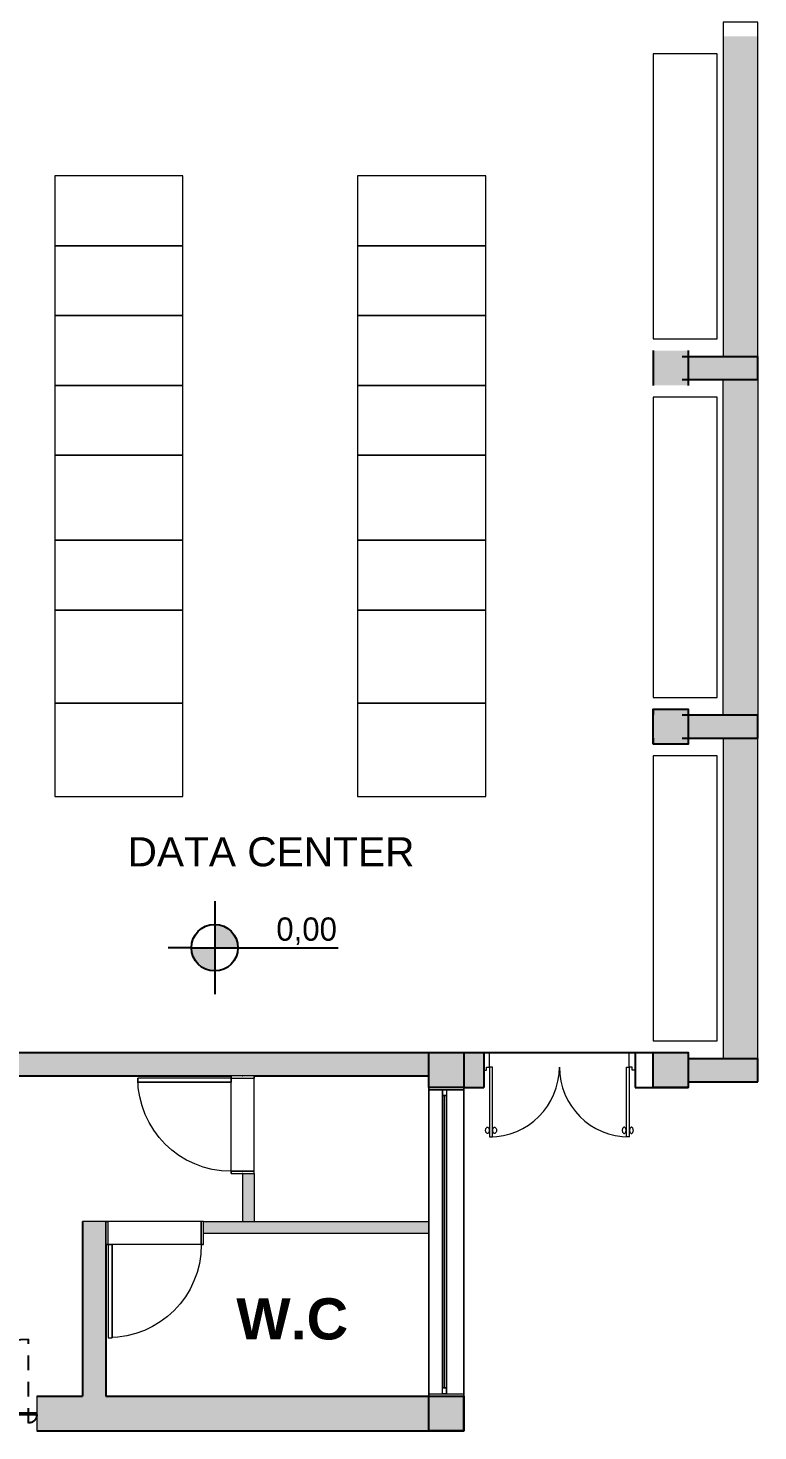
# Model space of a CAD drawing. Header units: metres. Extents: x 512 to 829, y -209 to 245.
# Drawn here: x 731.29 to 737.56, y -46.53 to -34.48 of the extents above; entities that cross this region are included whole.
import ezdxf
from ezdxf.enums import TextEntityAlignment as Align

# ---------------------------------------------------------------- set-up
doc = ezdxf.new("R2010")
doc.units = ezdxf.units.M
doc.header["$LTSCALE"] = 0.508
doc.set_wipeout_variables(frame=1)
doc.header["$PDSIZE"] = -2
doc.linetypes.add('HIDDEN', pattern=[0.375, 0.25, -0.125])
doc.layers.get('0').update_dxf_attribs({"lineweight": 15})
for name, color, linetype in [('AR-TEXTOS', 2, 'Continuous'), ('CI-NIVEIS', 160, 'Continuous'), ('MB-ARQ-MOBILIÁRIO 02', 2, 'Continuous'), ('MB-ARQ-PORTA-PROJEÇÃO ABERTURA', 1, 'HIDDEN'), ('MB-ARQ-PORTA-VIDRO', 142, 'Continuous')]:
    doc.layers.add(name, color=color, linetype=linetype)
for name, color, linetype, lineweight in [('ARQ-CONSTRUIR', 160, 'HIDDEN', 15), ('ARQ-HATCH', 7, 'Continuous', 15), ('None', 7, 'Continuous', 5), ('NãoImprimir', 7, 'Continuous', 5), ('Peitoris', 2, 'Continuous', 5), ('Telhado-Princ', 7, 'Continuous', 5)]:
    doc.layers.add(name, color=color, linetype=linetype, lineweight=lineweight)
doc.styles.add('Arial (bold)', font='arialbd.ttf')
doc.styles.add('R80 - 1_100', font='arial.ttf', dxfattribs={"height": 0.25})

# ---------------------------------------------------------------- blocks, each defined once
blk = doc.blocks.new('nível em planta')
h = blk.add_hatch(color=256)
h.paths.add_polyline_path([(0, 0.2), (0, 0), (0.2, 0, 0.414214)])
h.paths.add_polyline_path([(0, 0), (-0.2, 0, 0.414214), (0, -0.2)])
for p, q in [((0, 0.4), (0, -0.4)), ((-0.2, 0), (-0.4, 0)), ((-0.2, 0), (1.061, 0))]:
    blk.add_line(p, q)
blk.add_circle((0, 0), 0.2)
at = {"color": 2}
blk.add_attdef('Nível', text='', height=0.2, dxfattribs=at).set_placement((1.04, 0), align=Align.BOTTOM_RIGHT)
blk = doc.blocks.new('Grupo-2942')
at = {"color": 7, "linetype": 'Continuous', "lineweight": 5}
for points in [[(-1.325, 0.15), (-1.30595, 0.15), (-1.30595, -0.15), (-1.325, -0.15)], [(1.30595, 0.15), (1.325, 0.15), (1.325, -0.15), (1.30595, -0.15)]]:
    blk.add_wipeout(points, dxfattribs=at).dxf.layer = 'None'
at = {"layer": 'None', "color": 7, "linetype": 'Continuous', "lineweight": 5}
for points in [[(-1.325, 0.15), (-1.30595, 0.15), (-1.30595, -0.15), (-1.325, -0.15)], [(1.30595, 0.15), (1.325, 0.15), (1.325, -0.15), (1.30595, -0.15)]]:
    blk.add_lwpolyline(points, close=True, dxfattribs=at)
blk = doc.blocks.new('Grupo-2943')
at = {"layer": 'None', "color": 7}
blk.add_blockref('Grupo-2942', (0, 0), dxfattribs=at)
at = {"layer": 'None', "color": 7, "linetype": 'Continuous', "lineweight": 5}
for p, q in [((-1.325, 0.15), (-1.30595, 0.15)), ((-1.30595, 0.15), (-1.30595, -0.15)), ((1.325, 0.15), (1.30595, 0.15)), ((1.30595, 0.15), (1.30595, -0.15)), ((-1.325, -0.15), (-1.30595, -0.15)), ((1.325, -0.15), (1.30595, -0.15))]:
    blk.add_line(p, q, dxfattribs=at)
blk = doc.blocks.new('Grupo-2944')
at = {"layer": 'None', "color": 7, "linetype": 'Continuous', "lineweight": 5}
for p, q in [((-1.30595, 0.034925), (-1.30595, 0)), ((1.30595, 0.034925), (1.30595, 0))]:
    blk.add_line(p, q, dxfattribs=at)
blk = doc.blocks.new('Grupo-2945')
at = {"color": 7, "linetype": 'Continuous', "lineweight": 5}
for points in [[(-1.30595, 0.034925), (-1.25515, 0.034925), (-1.25515, 0), (-1.30595, 0)], [(1.25515, 0.034925), (1.30595, 0.034925), (1.30595, 0), (1.25515, 0)]]:
    blk.add_wipeout(points, dxfattribs=at).dxf.layer = 'None'
at = {"layer": 'None', "color": 7, "linetype": 'Continuous', "lineweight": 5}
for points in [[(-1.30595, 0.034925), (-1.25515, 0.034925), (-1.25515, 0), (-1.30595, 0)], [(1.25515, 0.034925), (1.30595, 0.034925), (1.30595, 0), (1.25515, 0)]]:
    blk.add_lwpolyline(points, close=True, dxfattribs=at)
blk = doc.blocks.new('Grupo-2946')
at = {"layer": 'None', "color": 7}
blk.add_blockref('Grupo-2944', (0, 0), dxfattribs=at)
at = {"color": 7, "linetype": 'Continuous', "lineweight": 5}
blk.add_wipeout([(-1.25515, 0.034925), (1.25515, 0.034925), (1.25515, 0), (-1.25515, 0)], dxfattribs=at).dxf.layer = 'None'
at = {"layer": 'None', "color": 7, "linetype": 'Continuous', "lineweight": 5}
blk.add_lwpolyline([(-1.25515, 0.034925), (1.25515, 0.034925), (1.25515, 0), (-1.25515, 0)], close=True, dxfattribs=at)
at = {"layer": 'None', "color": 7}
blk.add_blockref('Grupo-2945', (0, 0), dxfattribs=at)
at = {"layer": 'None', "color": 7, "linetype": 'Continuous', "lineweight": 5}
for p, q in [((-1.30595, 0.034925), (-1.25515, 0.034925)), ((-1.30595, 0), (-1.25515, 0)), ((-1.25515, 0.034925), (-1.25515, 0)), ((1.30595, 0.034925), (1.25515, 0.034925)), ((1.25515, 0.034925), (1.25515, 0)), ((1.30595, 0), (1.25515, 0))]:
    blk.add_line(p, q, dxfattribs=at)
blk = doc.blocks.new('Grupo-2947')
at = {"color": 7, "linetype": 'Continuous', "lineweight": 9}
blk.add_wipeout([(-1.255, 0.018), (1.255, 0.018), (1.255, 0.017), (-1.255, 0.017)], dxfattribs=at).dxf.layer = 'None'
blk = doc.blocks.new('Grupo-2948')
at = {"layer": 'None', "color": 7}
blk.add_blockref('Grupo-2947', (0, 0), dxfattribs=at)
at = {"layer": 'None', "color": 7, "linetype": 'Continuous', "lineweight": 25}
for p, q in [((-1.255, 0.018), (1.255, 0.018)), ((-1.255, 0.017), (1.255, 0.017))]:
    blk.add_line(p, q, dxfattribs=at)
blk = doc.blocks.new('Grupo-2949')
at = {"layer": 'None', "color": 7, "linetype": 'Continuous', "lineweight": 20}
for p, q in [((1.325, 0.15), (-1.325, 0.15)), ((1.325, -0.15), (-1.325, -0.15))]:
    blk.add_line(p, q, dxfattribs=at)
blk = doc.blocks.new('Window (2D)-255')
at = {"color": 7, "linetype": 'Continuous', "lineweight": 5}
blk.add_wipeout([(-1.325, 0.15), (1.325, 0.15), (1.325, -0.15), (-1.325, -0.15)], dxfattribs=at).dxf.layer = 'None'
at = {"layer": 'None', "color": 7}
blk.add_blockref('Grupo-2943', (0, 0), dxfattribs=at)
at = {"layer": 'None', "color": 7, "linetype": 'Continuous', "lineweight": 5}
for p, q in [((-1.325, 0.15), (1.325, 0.15)), ((-1.325, -0.15), (1.325, -0.15))]:
    blk.add_line(p, q, dxfattribs=at)
at = {"layer": 'NãoImprimir', "linetype": 'Continuous'}
for p in [(-1.325, 0), (1.325, 0)]:
    blk.add_point(p, dxfattribs=at)
at = {"layer": 'Peitoris'}
blk.add_blockref('Grupo-2946', (0, 0), dxfattribs=at)
blk.add_blockref('Grupo-2948', (0, 0), dxfattribs=at)
at = {"layer": 'Telhado-Princ'}
blk.add_blockref('Grupo-2949', (0, 0), dxfattribs=at)
blk = doc.blocks.new('Grupo-2955')
at = {"layer": 'None', "linetype": 'Continuous', "lineweight": 0}
for points in [[(5.68, 53.072), (5.68, 53.372), (5.98, 53.372), (5.98, 53.072)], [(10.35, 53.072), (10.35, 53.372), (10.65, 53.372), (10.65, 53.072)], [(13.2, 53.072), (13.2, 53.372), (13.5, 53.372), (13.5, 53.072)], [(18.65, 53.072), (18.65, 53.372), (18.95, 53.372), (18.95, 53.072)]]:
    blk.add_hatch(color=255, dxfattribs=at).paths.add_polyline_path(points)
at = {"layer": 'None', "color": 7, "linetype": 'Continuous', "lineweight": 25}
for points in [[(5.68, 53.072), (5.68, 53.372), (5.98, 53.372), (5.98, 53.072)], [(10.35, 53.072), (10.35, 53.372), (10.65, 53.372), (10.65, 53.072)], [(13.2, 53.072), (13.2, 53.372), (13.5, 53.372), (13.5, 53.072)], [(18.65, 53.072), (18.65, 53.372), (18.95, 53.372), (18.95, 53.072)]]:
    blk.add_lwpolyline(points, close=True, dxfattribs=at)
blk = doc.blocks.new('Grupo-2956')
at = {"layer": 'None', "linetype": 'Continuous', "lineweight": 0}
for points in [[(5.68, 56.022), (5.68, 56.322), (5.98, 56.322), (5.98, 56.022)], [(10.35, 56.022), (10.35, 56.322), (10.65, 56.322), (10.65, 56.022)], [(18.65, 56.022), (18.65, 56.322), (18.95, 56.322), (18.95, 56.022)], [(20.575, 56.022), (20.575, 56.322), (20.875, 56.322), (20.875, 56.022)]]:
    blk.add_hatch(color=255, dxfattribs=at).paths.add_polyline_path(points)
at = {"layer": 'None', "color": 7, "linetype": 'Continuous', "lineweight": 25}
for points in [[(5.68, 56.022), (5.68, 56.322), (5.98, 56.322), (5.98, 56.022)], [(10.35, 56.022), (10.35, 56.322), (10.65, 56.322), (10.65, 56.022)], [(18.65, 56.022), (18.65, 56.322), (18.95, 56.322), (18.95, 56.022)], [(20.575, 56.022), (20.575, 56.322), (20.875, 56.322), (20.875, 56.022)]]:
    blk.add_lwpolyline(points, close=True, dxfattribs=at)
blk = doc.blocks.new('Grupo-3121')
at = {"layer": 'None', "color": 7, "linetype": 'Continuous', "lineweight": 5}
for p, q in [((-0.42, 0.1), (-0.42, -0.1)), ((0.42, 0.1), (0.42, -0.1))]:
    blk.add_line(p, q, dxfattribs=at)
blk = doc.blocks.new('Grupo-3122')
at = {"color": 7, "linetype": 'Continuous', "lineweight": 5}
for points in [[(-0.42, 0.1), (-0.4, 0.1), (-0.4, -0.1), (-0.42, -0.1)], [(0.4, 0.1), (0.42, 0.1), (0.42, -0.1), (0.4, -0.1)]]:
    blk.add_wipeout(points, dxfattribs=at).dxf.layer = 'None'
at = {"layer": 'None', "color": 7, "linetype": 'Continuous', "lineweight": 5}
for points in [[(-0.42, 0.1), (-0.4, 0.1), (-0.4, -0.1), (-0.42, -0.1)], [(0.4, 0.1), (0.42, 0.1), (0.42, -0.1), (0.4, -0.1)]]:
    blk.add_lwpolyline(points, close=True, dxfattribs=at)
blk = doc.blocks.new('Grupo-3123')
at = {"layer": 'None', "color": 7}
blk.add_blockref('Grupo-3121', (0, 0), dxfattribs=at)
blk.add_blockref('Grupo-3122', (0, 0), dxfattribs=at)
at = {"layer": 'None', "color": 7, "linetype": 'Continuous', "lineweight": 5}
for p, q in [((-0.42, 0.1), (-0.4, 0.1)), ((-0.4, 0.1), (-0.4, -0.1)), ((0.42, 0.1), (0.4, 0.1)), ((0.4, 0.1), (0.4, -0.1)), ((-0.42, -0.1), (-0.4, -0.1)), ((0.42, -0.1), (0.4, -0.1))]:
    blk.add_line(p, q, dxfattribs=at)
blk = doc.blocks.new('Grupo-3124')
at = {"layer": 'None', "color": 7, "linetype": 'Continuous', "lineweight": 5}
blk.add_arc((-0.4, 0.1), 0.8, 0, 90, dxfattribs=at)
blk = doc.blocks.new('Grupo-3125')
at = {"color": 7, "linetype": 'Continuous', "lineweight": 5}
blk.add_wipeout([(-0.4, 0.1), (-0.4, 0.9), (-0.365, 0.9), (-0.365, 0.1)], dxfattribs=at).dxf.layer = 'None'
at = {"layer": 'None', "color": 7, "linetype": 'Continuous', "lineweight": 5}
blk.add_lwpolyline([(-0.4, 0.1), (-0.4, 0.9), (-0.365, 0.9), (-0.365, 0.1)], close=True, dxfattribs=at)
blk = doc.blocks.new('Grupo-3126')
at = {"layer": 'None', "color": 7}
blk.add_blockref('Grupo-3125', (0, 0), dxfattribs=at)
at = {"layer": 'None', "color": 7, "linetype": 'Continuous', "lineweight": 5}
for p, q in [((-0.4, 0.1), (-0.4, 0.9)), ((-0.4, 0.9), (-0.365, 0.9)), ((-0.365, 0.1), (-0.365, 0.9)), ((-0.4, 0.1), (-0.365, 0.1))]:
    blk.add_line(p, q, dxfattribs=at)
blk = doc.blocks.new('Grupo-3127')
at = {"layer": 'Peitoris', "color": 7}
blk.add_blockref('Grupo-3126', (0, 0), dxfattribs=at)
blk = doc.blocks.new('Grupo-3128')
at = {"layer": 'None', "color": 7, "linetype": 'Continuous', "lineweight": 5}
for p, q in [((0.42, 0.1), (-0.42, 0.1)), ((0.42, -0.1), (-0.42, -0.1))]:
    blk.add_line(p, q, dxfattribs=at)
blk = doc.blocks.new('Door (2D)-109')
at = {"layer": 'None', "color": 7}
blk.add_blockref('Grupo-3123', (0, 0), dxfattribs=at)
at = {"layer": 'NãoImprimir', "color": 7, "linetype": 'Continuous', "lineweight": 5}
for p in [(-0.42, 0), (0.42, 0)]:
    blk.add_point(p, dxfattribs=at)
at = {"layer": 'Peitoris', "color": 7}
blk.add_blockref('Grupo-3124', (0, 0), dxfattribs=at)
at = {"layer": 'None', "color": 7}
blk.add_blockref('Grupo-3127', (0, 0), dxfattribs=at)
at = {"layer": 'Telhado-Princ', "color": 7}
blk.add_blockref('Grupo-3128', (0, 0), dxfattribs=at)
blk = doc.blocks.new('*U7315')
blk.add_hatch(color=256).paths.add_polyline_path([(0.72, 0), (0, 0), (0, 0.014), (0.72, 0.014)])
at = {"color": 176}
blk.add_lwpolyline([(0.72, 0), (0, 0), (0, 0.014), (0.72, 0.014)], close=True, dxfattribs=at)
at = {"layer": 'MB-ARQ-PORTA-PROJEÇÃO ABERTURA'}
blk.add_line((0.072, -0.072), (0.072, 0.648), dxfattribs=at)
for centre, radius, start, end in [((0.078, 0.006), 0.642, 0.736, 90.5479), ((0.072, 0), 0.072, 180.0318, 270)]:
    blk.add_arc(centre, radius, start, end, dxfattribs=at)
blk = doc.blocks.new('BAT_E')
for p, q in [((0, 0.15), (0.025, 0.15)), ((0, 0), (0, 0.15)), ((0.025, 0.15), (0.025, 0.125)), ((0.025, 0.125), (0.05, 0.125)), ((0.05, 0.125), (0.05, 0)), ((0.05, 0), (0, 0))]:
    blk.add_line(p, q)
blk = doc.blocks.new('P120')
at = {"lineweight": 0}
for points in [[(0.05, 0.125), (0.05, 0.725), (0.075, 0.725), (0.075, 0.125)], [(1.25, 0.125), (1.25, 0.725), (1.225, 0.725), (1.225, 0.125)]]:
    blk.add_lwpolyline(points, close=True, dxfattribs=at)
for points in [[(0.047, 0.668, 0.061003), (0.046, 0.678, 0.074369), (0.043, 0.687, 0.106946), (0.037, 0.693, 0.152155), (0.031, 0.694, 0.152155), (0.026, 0.693, 0.106946), (0.02, 0.687, 0.074369), (0.017, 0.678, 0.061003), (0.015, 0.668, 0.061003), (0.017, 0.657, 0.074369), (0.02, 0.649, 0.106946), (0.026, 0.643, 0.152155), (0.031, 0.641, 0.152155), (0.037, 0.643, 0.106946), (0.043, 0.649, 0.074369), (0.046, 0.657, 0.061003)], [(0.11, 0.668, 0.061003), (0.109, 0.678, 0.074369), (0.105, 0.687, 0.106946), (0.099, 0.693, 0.152155), (0.094, 0.694, 0.152155), (0.088, 0.693, 0.106946), (0.082, 0.687, 0.074369), (0.079, 0.678, 0.061003), (0.078, 0.668, 0.061003), (0.079, 0.657, 0.074369), (0.082, 0.649, 0.106946), (0.088, 0.643, 0.152155), (0.094, 0.641, 0.152155), (0.099, 0.643, 0.106946), (0.105, 0.649, 0.074369), (0.109, 0.657, 0.061003)], [(1.19, 0.668, -0.061003), (1.191, 0.678, -0.074369), (1.195, 0.687, -0.106946), (1.201, 0.693, -0.152155), (1.206, 0.694, -0.152155), (1.212, 0.693, -0.106946), (1.218, 0.687, -0.074369), (1.221, 0.678, -0.061003), (1.222, 0.668, -0.061003), (1.221, 0.657, -0.074369), (1.218, 0.649, -0.106946), (1.212, 0.643, -0.152155), (1.206, 0.641, -0.152155), (1.201, 0.643, -0.106946), (1.195, 0.649, -0.074369), (1.191, 0.657, -0.061003)], [(1.253, 0.668, -0.061003), (1.254, 0.678, -0.074369), (1.257, 0.687, -0.106946), (1.263, 0.693, -0.152155), (1.269, 0.694, -0.152155), (1.274, 0.693, -0.106946), (1.28, 0.687, -0.074369), (1.283, 0.678, -0.061003), (1.285, 0.668, -0.061003), (1.283, 0.657, -0.074369), (1.28, 0.649, -0.106946), (1.274, 0.643, -0.152155), (1.269, 0.641, -0.152155), (1.263, 0.643, -0.106946), (1.257, 0.649, -0.074369), (1.254, 0.657, -0.061003)]]:
    blk.add_lwpolyline(points, format="xyb", close=True, dxfattribs=at)
for centre, start, end in [((0.05, 0.125), 0, 90), ((1.25, 0.125), 90, 180)]:
    blk.add_arc(centre, 0.6, start, end, dxfattribs=at)
blk.add_blockref('BAT_E', (0, 0), dxfattribs=at)
at = {"lineweight": 0, "xscale": -1}
blk.add_blockref('BAT_E', (1.3, 0), dxfattribs=at)

msp = doc.modelspace()

# ---------------------------------------------------------------- hatches: boundary and pattern name
at = {"layer": 'ARQ-HATCH', "linetype": 'Continuous', "lineweight": 0, "transparency": 33554687}
h = msp.add_hatch(color=250, dxfattribs=at)
h.dxf.hatch_style = 1
h.paths.add_polyline_path([(737.2585, -37.3021), (737.5585, -37.3021), (737.5585, -34.5521), (737.2585, -34.5521)])
at = {"layer": 'ARQ-HATCH', "linetype": 'Continuous', "lineweight": 0}
h = msp.add_hatch(color=250, dxfattribs=at)
h.dxf.hatch_style = 1
h.paths.add_polyline_path([(737.5585, -37.3021), (736.9585, -37.3021), (736.9585, -37.5021), (737.5585, -37.5021)])
at = {"layer": 'ARQ-HATCH', "linetype": 'Continuous', "lineweight": 0, "transparency": 33554687}
h = msp.add_hatch(color=250, dxfattribs=at)
h.dxf.hatch_style = 1
h.paths.add_polyline_path([(737.2585, -37.5021), (737.5585, -37.5021), (737.5585, -40.3821), (737.2585, -40.3821)])
at = {"layer": 'ARQ-HATCH', "linetype": 'Continuous', "lineweight": 0}
h = msp.add_hatch(color=250, dxfattribs=at)
h.dxf.hatch_style = 1
h.paths.add_polyline_path([(737.5585, -40.3821), (736.9585, -40.3821), (736.9585, -40.5821), (737.5585, -40.5821)])
at = {"layer": 'ARQ-HATCH', "linetype": 'Continuous', "lineweight": 0, "transparency": 33554687}
h = msp.add_hatch(color=250, dxfattribs=at)
h.dxf.hatch_style = 1
h.paths.add_polyline_path([(737.2585, -43.3321), (737.5585, -43.3321), (737.5585, -40.5821), (737.2585, -40.5821)])
at = {"layer": 'ARQ-HATCH', "linetype": 'Continuous', "lineweight": 0}
h = msp.add_hatch(color=250, dxfattribs=at)
h.dxf.hatch_style = 1
h.paths.add_polyline_path([(734.7335, -43.2821), (729.5635, -43.2821), (729.5635, -43.4821), (734.7335, -43.4821)])
h = msp.add_hatch(color=250, dxfattribs=at)
h.dxf.hatch_style = 1
h.paths.add_polyline_path([(735.2037, -43.2821), (735.0335, -43.2821), (735.0335, -43.5821), (735.2037, -43.5821)])
h = msp.add_hatch(color=250, dxfattribs=at)
h.dxf.hatch_style = 1
h.paths.add_polyline_path([(737.5585, -43.3321), (736.9585, -43.3321), (736.9585, -43.5321), (737.5585, -43.5321)])
h = msp.add_hatch(color=250, dxfattribs=at)
h.dxf.hatch_style = 1
h.paths.add_polyline_path([(733.2335, -44.3221), (733.1335, -44.3221), (733.1335, -44.7321), (733.2335, -44.7321)])
h = msp.add_hatch(color=250, dxfattribs=at)
h.dxf.hatch_style = 1
h.paths.add_polyline_path([(734.7335, -46.2321), (731.9585, -46.2321), (731.9585, -44.7321), (731.7585, -44.7321), (731.7585, -46.2321), (731.366, -46.2321), (731.366, -46.5321), (734.7335, -46.5321)])
h = msp.add_hatch(color=250, dxfattribs=at)
h.dxf.hatch_style = 1
h.paths.add_polyline_path([(734.7335, -44.7321), (732.7985, -44.7321), (732.7985, -44.8321), (734.7335, -44.8321)])
at = {"layer": 'None', "linetype": 'Continuous', "lineweight": 0}
msp.add_hatch(color=255, dxfattribs=at).paths.add_polyline_path([(736.6585, -40.6321), (736.6585, -40.3321), (736.9585, -40.3321), (736.9585, -40.6321)])

# ---------------------------------------------------------------- linework, layer by layer
at = {"layer": 'ARQ-CONSTRUIR', "color": 3, "linetype": 'Continuous', "lineweight": 0}
for points in [[(737.2585, -37.3021), (737.5585, -37.3021), (737.5585, -34.4321), (737.2585, -34.4321)], [(737.2585, -37.5021), (737.5585, -37.5021), (737.5585, -40.3821), (737.2585, -40.3821)], [(737.2585, -43.3321), (737.5585, -43.3321), (737.5585, -40.5821), (737.2585, -40.5821)]]:
    msp.add_lwpolyline(points, close=True, dxfattribs=at)
at = {"layer": 'MB-ARQ-MOBILIÁRIO 02', "linetype": 'Continuous', "lineweight": 0}
for points in [[(736.6585, -34.7021), (736.6585, -37.1521), (737.2085, -37.1521), (737.2085, -34.7021)], [(731.521, -35.7521), (731.521, -36.3521), (732.621, -36.3521), (732.621, -35.7521)], [(734.121, -35.7521), (734.121, -36.3521), (735.221, -36.3521), (735.221, -35.7521)], [(731.521, -36.3521), (731.521, -36.9521), (732.621, -36.9521), (732.621, -36.3521)], [(734.121, -36.3521), (734.121, -36.9521), (735.221, -36.9521), (735.221, -36.3521)], [(731.521, -36.9521), (731.521, -37.5521), (732.621, -37.5521), (732.621, -36.9521)], [(734.121, -36.9521), (734.121, -37.5521), (735.221, -37.5521), (735.221, -36.9521)], [(731.521, -37.5521), (731.521, -38.1521), (732.621, -38.1521), (732.621, -37.5521)], [(734.121, -37.5521), (734.121, -38.1521), (735.221, -38.1521), (735.221, -37.5521)], [(736.6585, -37.6521), (736.6585, -40.2321), (737.2085, -40.2321), (737.2085, -37.6521)], [(731.521, -38.1521), (731.521, -38.8821), (732.621, -38.8821), (732.621, -38.1521)], [(734.121, -38.1521), (734.121, -38.8821), (735.221, -38.8821), (735.221, -38.1521)], [(731.521, -38.8821), (731.521, -39.4821), (732.621, -39.4821), (732.621, -38.8821)], [(734.121, -38.8821), (734.121, -39.4821), (735.221, -39.4821), (735.221, -38.8821)], [(731.521, -39.4821), (731.521, -40.2821), (732.621, -40.2821), (732.621, -39.4821)], [(734.121, -39.4821), (734.121, -40.2821), (735.221, -40.2821), (735.221, -39.4821)], [(731.521, -40.2821), (731.521, -41.0821), (732.621, -41.0821), (732.621, -40.2821)], [(734.121, -40.2821), (734.121, -41.0821), (735.221, -41.0821), (735.221, -40.2821)], [(736.6585, -40.7321), (736.6585, -43.1821), (737.2085, -43.1821), (737.2085, -40.7321)]]:
    msp.add_lwpolyline(points, close=True, dxfattribs=at)
at = {"layer": 'None', "color": 7, "linetype": 'Continuous', "lineweight": 25}
for p, q in [((736.6585, -37.2521), (736.6585, -37.5521)), ((736.9085, -37.3021), (737.5585, -37.3021)), ((736.9585, -37.2521), (736.9585, -37.5521)), ((737.5585, -37.5021), (737.5585, -37.3021)), ((736.9085, -37.5021), (737.5585, -37.5021)), ((736.6585, -40.3321), (736.6585, -40.3821)), ((736.9585, -40.3321), (736.9585, -40.3821)), ((736.9085, -40.3821), (737.5585, -40.3821)), ((737.5585, -40.5821), (737.5585, -40.3821)), ((736.6585, -40.5821), (736.6585, -40.6321)), ((736.9085, -40.5821), (737.5585, -40.5821)), ((736.9585, -40.5821), (736.9585, -40.6321)), ((729.5635, -43.2821), (734.7335, -43.2821)), ((734.7335, -43.2821), (736.6585, -43.2821)), ((735.2037, -43.2821), (735.2037, -43.5821)), ((736.5037, -43.2821), (736.5037, -43.5821)), ((736.9585, -43.2821), (736.9585, -43.5821)), ((736.9585, -43.3321), (737.5585, -43.3321)), ((737.5585, -43.5321), (737.5585, -43.3321)), ((729.5635, -43.4821), (734.7335, -43.4821)), ((734.7335, -43.5821), (734.7335, -43.4821)), ((735.0335, -43.5821), (735.2037, -43.5821)), ((736.5037, -43.5821), (736.9585, -43.5821)), ((736.9585, -43.5321), (737.5585, -43.5321)), ((731.7585, -44.7321), (731.7585, -46.2321)), ((731.9585, -44.7321), (731.9585, -46.2321)), ((731.366, -46.2321), (731.7585, -46.2321)), ((731.9585, -46.2321), (734.7335, -46.2321)), ((735.0335, -46.5321), (735.0335, -46.2321)), ((731.366, -46.5321), (735.0335, -46.5321))]:
    msp.add_line(p, q, dxfattribs=at)
at = {"layer": 'None', "linetype": 'Continuous', "lineweight": 0}
for p, q in [((733.1335, -44.3221), (733.1335, -44.7321)), ((733.2335, -44.3221), (733.2335, -44.7321)), ((731.9585, -44.7321), (731.7585, -44.7321)), ((731.366, -46.2321), (731.366, -46.5321))]:
    msp.add_line(p, q, dxfattribs=at)
at = {"layer": 'None', "color": 7, "linetype": 'Continuous', "lineweight": 25}
msp.add_lwpolyline([(736.6585, -40.6321), (736.6585, -40.3321), (736.9585, -40.3321), (736.9585, -40.6321)], close=True, dxfattribs=at)
at = {"layer": 'None', "color": 254, "linetype": 'Continuous'}
for points in [[(736.6585, -37.2521), (736.9585, -37.2521), (736.6585, -37.5521), (736.9585, -37.5521)], [(736.6585, -40.3321), (736.9585, -40.3321), (736.6585, -40.6321), (736.9585, -40.6321)], [(734.7335, -43.5821), (735.0335, -43.5821), (734.7335, -43.2821)], [(736.6585, -43.2821), (736.9585, -43.2821), (736.6585, -43.2821), (736.9585, -43.5821)], [(735.0335, -46.5321), (734.7335, -46.2321), (735.0335, -46.2321), (734.7335, -46.2321)]]:
    msp.add_solid(points, dxfattribs=at)

# ---------------------------------------------------------------- block references
at = {"layer": 'CI-NIVEIS'}
ref = msp.add_blockref('nível em planta', (732.8933, -42.3814), dxfattribs=at)
ref.add_attrib('Nível', '0,00', dxfattribs={"layer": '0', "color": 2, "height": 0.2}).set_placement((733.9431, -42.3814), align=Align.BOTTOM_RIGHT)
at = {"layer": 'MB-ARQ-PORTA-VIDRO', "xscale": -1}
msp.add_blockref('*U7315', (731.366, -46.3921), dxfattribs=at)
at = {"layer": 'None', "color": 7, "linetype": 'Continuous', "lineweight": 25, "rotation": 180}
msp.add_blockref('P120', (736.5037, -43.2821), dxfattribs=at)

# ---------------------------------------------------------------- texts
at = {"layer": 'AR-TEXTOS', "style": 'R80 - 1_100'}
msp.add_text('DATA CENTER', height=0.25, dxfattribs=at).set_placement((732.1451, -41.6825))
at = {"layer": 'None', "color": 7, "insert": (733.5592, -45.3926), "char_height": 0.3537, "attachment_point": 2, "line_spacing_factor": 0.992596, "style": 'Arial (bold)'}
msp.add_mtext('W.C', dxfattribs=at)

# ---------------------------------------------------------------- next in the draw order: block references
at = {"layer": 'None', "color": 7, "rotation": 90}
msp.add_blockref('Window (2D)-255', (734.8835, -44.9071), dxfattribs=at)

# ---------------------------------------------------------------- next in the draw order: linework, layer by layer
at = {"layer": 'None', "linetype": 'Continuous', "lineweight": 0}
for p, q in [((732.7985, -44.7321), (734.7335, -44.7321)), ((732.7985, -44.8321), (734.7335, -44.8321))]:
    msp.add_line(p, q, dxfattribs=at)

# ---------------------------------------------------------------- next in the draw order: block references
at = {"layer": 'None', "color": 7}
for name in ['Grupo-2956', 'Grupo-2955']:
    msp.add_blockref(name, (716.0835, -99.604), dxfattribs=at)

# ---------------------------------------------------------------- next in the draw order: block references
at = {"layer": 'None', "color": 7, "xscale": -1}
for p, rotation in [((733.1335, -43.9021), 90), ((732.3785, -44.8321), 180)]:
    msp.add_blockref('Door (2D)-109', p, dxfattribs=dict(at, rotation=rotation))

doc.saveas('drawing.dxf')
